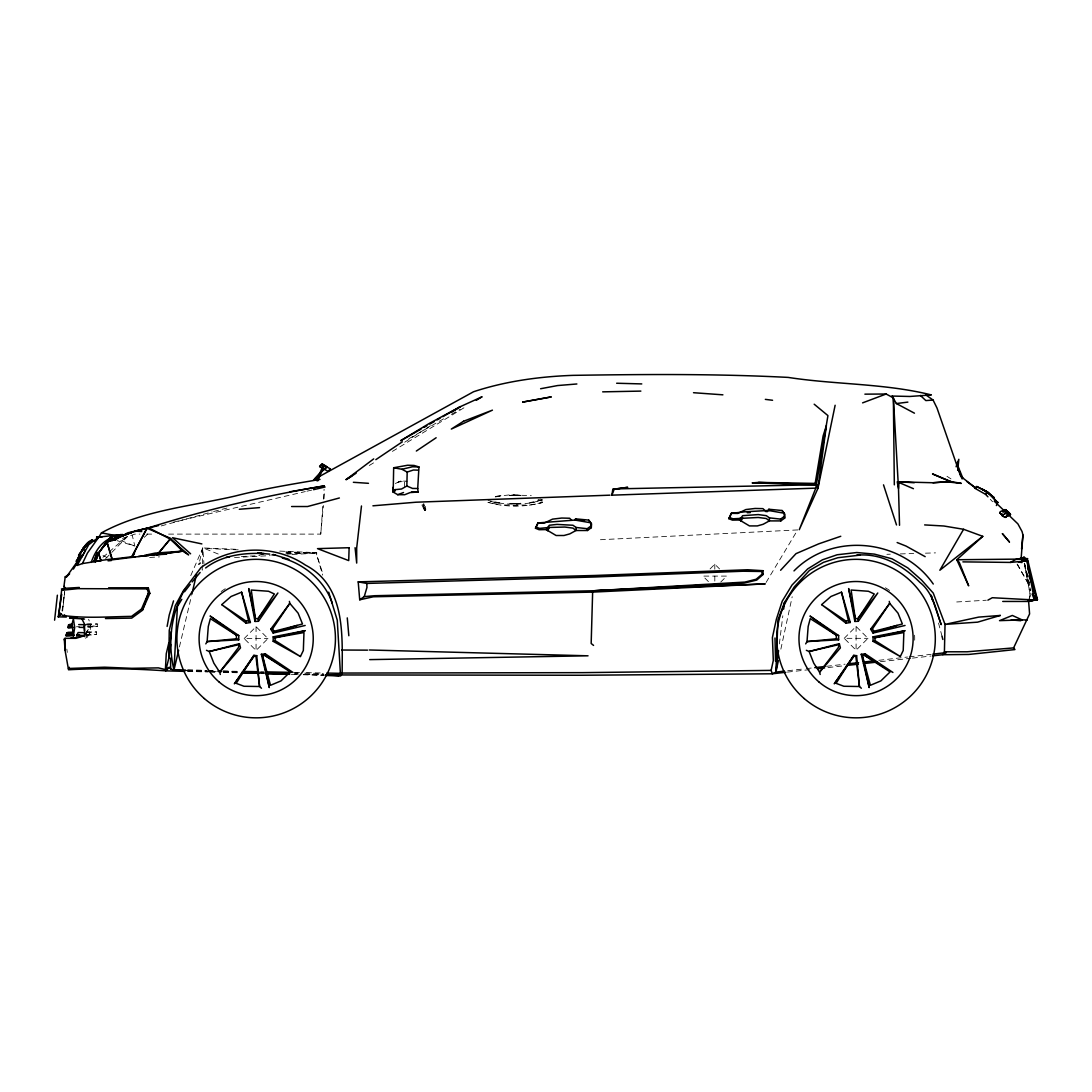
<?xml version="1.0" encoding="UTF-8"?>
<svg xmlns="http://www.w3.org/2000/svg" width="1092" height="1092" viewBox="0 0 1092 1092"><rect width="100%" height="100%" fill="white"/><g stroke="black" fill="none" stroke-linecap="round" stroke-linejoin="round"><path stroke-width="0.75" stroke-dasharray="5 3.75" d="M421.922 504.995L424.406 510.073L425.703 509.145L425.443 510.333L423.846 508.626L425.334 510.401L425.088 507.739L425.484 510.428L425.334 505.173M422.754 504.408L425.252 510.469L424.215 508.367L425.457 509.322L425.484 510.428L424.46 510.032L425.539 510.264L425.703 509.145L425.484 510.428L424.406 510.073L425.484 510.428L425.866 509.036M202.307 565.369L202.184 570.133L204.327 568.905M202.348 563.786L202.757 547.925L238.261 549.385M86.459 635.326L96.437 634.534L96.601 631.94L85.736 631.94M86.664 623.955L97.379 623.982L97.215 626.562L88.002 627.149M168.605 534.111L320.734 534.111L322.863 505.842M323.355 499.194L324.106 489.216M86.118 634.534L86.323 631.94M320.734 534.111L323.382 505.5M324.01 498.771L324.788 490.363M64.496 593.174L62.626 611.042L64.715 591.646M779.36 643.925L782.827 615.752M62.012 611.001L64.633 591.632M87.428 626.835L90.65 626.699L91.005 624.105L89.776 624.092M86.2 634.834L89.558 634.684L89.913 632.104L88.37 632.091M1029.21 598.512L1030.084 594.116L1024.323 563.376M780.862 649.153L792.191 596.71M179.416 646.955L191.482 595.795M199.645 561.138L202.757 547.925L203.972 564.059M190.759 575.634L202.757 547.925M1029.169 598.389L1030.671 595.536M85.981 633.838L91.046 624.337L84.18 635.831M766.093 582.432L797.665 529.92L599.808 539.748M105.61 558.667L128.037 536.008M244.171 638.561L256.06 626.672L267.95 638.561L256.06 650.463L244.171 638.561L267.95 638.561M710.059 568.959L714.81 564.209L719.573 568.959M720.761 582.05L726.712 576.098L702.92 576.098L708.872 582.05M844.198 638.329L856.087 626.439L867.976 638.329L856.087 650.218L844.198 638.329L867.976 638.329M144.212 537.373L147.72 534.111L147.352 531.176M102.935 557.316L107.917 552.989M109.159 551.91L126.59 536.759M1006.633 513.022L1002.688 515.601L1004.749 517.458L1008.899 515.083L1004.544 517.253M1002.784 515.67L1005.077 517.772L1008.981 515.151L1004.722 517.485M1008.981 515.151L1005.077 517.772L999.385 512.571L1003.644 510.373C992.928 510.879 1006.251 522.099 1009.09 515.178L1005.118 517.772M1006.428 512.871L1002.456 515.424L1003.179 516.066M404.695 442.205L430.412 425.784M369.273 465.492L376.508 461.083M392.41 451.392L466.175 406.442M1000.914 514.032L1005.118 511.725M85.408 638.206L87.92 636.745L85.422 636.145M408.845 438.738L445.468 417.745M451.324 414.387L460.114 409.35M1008.817 514.933L1004.039 516.83M1002.087 515.055L999.385 512.694L1003.698 510.442M1000.19 513.308L999.317 512.626L1003.725 510.373M1001.91 514.946L1006.333 512.79M395.331 483.497L400.873 480.999L407.275 481.19L398.717 481.927L395.946 483.142M518.905 495.099L509.746 495.522L520.502 495.399L511.302 495.181M509.746 503.344L520.106 503.398M490.199 501.324C507.002 505.173 525.771 505.555 542.192 499.822L540.062 498.962M398.717 481.927L400.873 480.999M542.192 499.822L530.453 502.497M122.4 538.37L134.848 534.111L139.912 534.111M161.22 525.934L212.012 511.916M213.595 511.506L227.846 507.821M173.369 522.14L305.31 491.577M306.961 491.195L311.902 490.049M509.746 495.522L517.158 495.017M511.343 503.644L520.502 503.221M529.32 505.146L542.192 502.579L542.192 500.914L538.069 499.358M495.236 496.956L499.795 496.246M500.928 495.727L493.871 496.669L509.172 494.935L531.244 495.591M529.32 503.002L536.377 502.061M787.714 670.747L804.586 668.809M806.278 668.618L813.021 667.84M826.521 666.297L845.085 664.182M878.842 660.319L907.534 657.029M909.213 656.838L931.148 654.326M787.468 672.099L809.431 669.642M828.009 667.553L843.215 665.861M880.37 661.697L910.769 658.299M912.462 658.107L931.039 656.033M540.062 502.77L542.192 502.579C524.829 507.316 505.391 507.275 488.069 502.429L501.01 505.064M86.213 632.705L96.601 631.94M513.103 503.726L518.959 503.548M76.426 626.794L79.539 626.59M86.623 624.61L97.379 623.982M956.715 601.965L986.267 600.231M149.631 557.439L159.487 556.879M241.346 556.538L260.019 555.555M287.182 554.122L316.025 552.607L323.136 574.761M234.521 557.521L270.161 555.637M292.233 554.477L317.69 553.125L282.186 551.665M87.606 624.228L91.005 624.105M86.637 632.213L89.913 632.104M510.141 495.345L520.079 495.222M510.169 503.521L517.212 503.671M886.909 554.299L890.253 554.204M900.313 553.917L913.731 553.521M925.456 553.18L935.516 552.88M88.002 634.739L89.558 634.684M89.407 626.726L90.65 626.699M285.872 553.139L316.025 552.607L322.713 575.143M504.354 504.968L526.03 505.036M286.118 552.893L316.025 552.607L277.15 550.996M87.92 626.59L97.215 626.562L86.609 624.938M85.449 634.575L96.437 634.534M513.103 505.746L517.212 505.76M146.656 534.111L155.078 534.111M513.035 495.072L520.502 495.399M187.551 670.338L206.238 670.706M207.93 670.734L216.421 670.898M223.218 671.034L240.199 671.375M260.579 671.771L263.977 671.839M294.553 672.44L299.645 672.535M306.442 672.672L323.423 673M187.51 670.829L209.596 671.266M211.288 671.293L216.38 671.403M223.178 671.525L238.465 671.826M260.538 672.263L263.936 672.331M294.512 672.931L297.911 673M304.695 673.136L323.382 673.505M187.81 671.43L208.19 671.976M209.882 672.017L216.68 672.194M223.478 672.385L238.766 672.781M260.851 673.368L264.25 673.464M303.317 674.487L323.71 675.033L304.968 674.324M187.578 670.515L206.292 671.116M207.999 671.17L216.503 671.457M223.3 671.676L238.616 672.167M260.729 672.89L264.141 673M294.758 673.996L298.171 674.105M187.537 670.979L207.944 671.648M209.65 671.703L216.462 671.921M223.259 672.14L238.575 672.645M260.688 673.368L264.087 673.477M291.318 674.365L296.423 674.528M303.221 674.747L323.642 675.416M187.701 669.71L206.402 670.42M208.108 670.488L214.906 670.734M223.396 671.061L238.698 671.635M260.797 672.481L264.196 672.604M294.799 673.764L298.198 673.887M304.996 674.146L323.696 674.856M238.233 549.849L204.409 548.457L218.4 554.108M540.199 500.709L542.192 500.914L536.268 499.522M488.069 502.429L490.062 502.634M493.993 502.579L501.01 503.357M499.795 502.866L488.069 500.477M116.953 540.608L134.848 546.109L132.296 535.462M120.843 540.513L134.848 546.109M102.976 555.487L106.907 557.466M86.2 635.571L88.616 635.571L90.322 630.78L90.322 624.023L88.616 619.246M946.982 476.33L950.982 478.897M1001.35 514.305L999.685 512.844M999.385 512.694L1004.968 517.704L1009.022 515.178L1004.968 517.676L999.467 512.776M1000.572 513.704L999.835 513.008L1004.572 517.267M1003.275 516.106L1003.985 516.734M1002.047 514.974L999.344 512.612M1000.995 514.004L1004.981 517.69L1002.62 515.451M990.267 499.29L992.587 501.747M424.215 508.367L425.539 510.264M425.334 510.401L424.652 508.053M1017.062 564.141L1028.923 584.821M1017.375 564.141L1029.06 584.821M423.778 503.671L424.501 505.76M423.273 504.04L425.484 510.428M938.519 623.054L942.437 637.824M1024.569 563.499L1029.401 582.718M1024.46 563.527L1030.698 590.895L1024.501 563.376M425.457 509.322L425.634 510.196M1024.269 563.527L1030.084 594.116M66.83 649.098L67.294 652.402M404.409 482.104L404.531 488.411M856.087 626.439L856.087 650.218M714.81 564.209L714.81 572.699M714.81 576.098L714.81 581.19M256.06 626.672L256.06 650.463M221.144 591.536A58.654 58.654 0 0 1 226.849 587.783M914.605 635.189A58.654 58.654 0 0 1 914.605 641.973M885.38 587.783A58.654 58.654 0 0 1 891.072 591.536"/><path stroke-width="1.5" d="M591.304 527.695L590.567 522.74L588.711 520.106L575.566 518.85L575.034 520.065L537.878 522.945L535.476 528.241L539.038 529.702L546.15 529.579L549.303 527.45L564.892 527.054L572.972 528.118L575.975 530.507L587.469 530.507L591.304 527.695L591.564 523.887L588.711 520.106M783.919 513.158L768.386 510.469L744.73 511.82L731.231 513.349L728.828 518.659L732.391 520.12L739.502 519.983L749.453 525.921L757.329 525.921L763.144 524.283L769.328 520.911L780.821 520.911L784.657 518.113L783.919 513.158L782.063 510.51L768.918 509.268L767.376 511.657M325.402 675.074L338.998 675.443L342.151 673.054C342.301 634.575 345.495 585.803 305.419 565.083C274.433 544.007 231.013 545.577 201.037 567.553L183.374 590.758L175.239 605.719L169.246 630.384L168.823 658.121L165.725 670.857L184.411 671.348M417.717 488.479L418.946 466.953L414.032 465.438L407.63 465.247L393.666 467.758L393.229 489.858L401.515 489.011L406.838 486.008L412.571 488.452L417.717 488.479L418.113 492.028L410.142 492.56L404.668 494.731L397.693 494.69L392.751 491.796L393.011 487.332M932.732 655.842L942.874 654.709L944.416 651.788L945.03 624.392L933.264 593.106L921.498 579.988L907.766 567.881L892.068 558.804L874.419 554.122L856.77 552.525L837.154 554.763L822.44 559.814L807.725 568.891L792.028 585.039L782.227 601.173L776.344 619.341L772.413 637.51L773.313 660.455L771.129 670.392L772.262 673.791L785.776 672.276M84.18 635.831L75.935 638.329L65.029 638.329L65.029 650.177L68.523 669.765C100.846 667.963 133.538 668.591 165.725 670.857L169.246 667.376L170.707 669.068L173.969 670.065L185.872 670.461L173.969 670.065C167.554 642.724 170.843 613.991 184.753 589.489M406.838 486.008L407.193 472.058L401.938 469.273L393.666 467.758M762.899 570.693L761.957 571.485L762.298 574.01L756.224 579.21L745.031 582.077L594.526 590.731L743.966 583.128L756.742 580.07L763.131 574.447L762.899 570.693L747.679 569.751L594.526 575.484L358.203 581.859L359.718 599.795L364.25 596.601L374.679 595.713L594.526 590.731L765.219 583.892L592.642 592.11L591.168 643.488L593.57 645.413M576.071 527.463L575.975 530.507L569.792 533.879L563.977 535.503L556.101 535.503L546.15 529.579L549.317 525.252L557.016 524.406L572.972 525.252L576.071 527.463L587.25 528.705L590.567 526.276M740.226 518.058L741.018 521.198L742.656 517.867L739.502 519.983L742.669 515.67L758.258 514.578L766.325 515.67L769.423 517.867L769.328 520.911L766.325 518.523L758.244 517.471L732.909 518.796L729.524 517.526L728.828 518.659M328.706 592.164L337.264 620.174L340.404 673.341L338.998 675.443L325.402 674.924L580.78 675.252L772.262 673.791L775.907 672.099L777.886 620.242L784.452 602.497L794.307 586.868L809.5 570.393L823.464 562.366L837.837 557.725L860.087 555.091M169.083 651.788L171.348 631.381M957.684 470.365L958.831 459.295L956.674 465.096M994.211 501.146L1017.881 523.86L1022.071 531.558L1022.945 535.012L1021.088 559.09M69.369 667.28L68.468 668.481L104.614 667.198L131.736 668.318L158.381 667.881L165.397 669.573L166.257 653.726L168.755 643.147M784.657 518.113L784.916 514.305L782.063 510.51M206.47 650.3L209.241 651.501L213.855 663.172L219.697 672.167L240.513 647.911L239.462 643.679L238.411 647.611L219.697 672.167L220.297 674.46M806.346 650.3L809.117 651.501L813.745 663.172L819.573 672.167L840.403 647.911L839.338 643.679L838.301 647.611L819.573 672.167L820.174 674.46M1021.552 549.044L1022.945 535.012M976.767 486.527L988.383 492.519L997.815 502.689L987.072 491.782L976.767 486.527L974.651 488.138L985.598 494.362L987.932 496.819M54.6 620.174L57.371 595.208M79.334 587.455L65.001 588.301L61.616 590.308L59.145 612.325L62.517 615.424C85.217 618.55 108.422 616.734 131.518 616.379L141.523 609.036L148.512 592.86L147.133 588.902L148.266 587.769L149.85 593.379L142.41 610.305L131.709 618.113L105.46 618.55M361.479 505.978L356.688 547.966L356.688 563.076L355.077 547.693M784.343 671.13L775.907 672.099L778.555 650.559M783.647 609.131L784.452 602.497M65.22 576.863L66.257 577.149L69.642 573.75L65.22 576.863L63.868 586.813L65.07 588.411L61.398 588.997M168.823 658.121L170.68 644.539L169.41 643.87M254.996 621.444L255.405 618.577L251.228 590.021L268.536 591.263L274.365 593.98L258.108 618.577L258.422 621.293L254.996 621.444L248.758 588.561L255.405 618.577L258.108 618.577L277.9 592.997L258.422 621.293M854.872 621.444L855.282 618.577L851.105 590.021L868.413 591.263L874.255 593.98L857.984 618.577L858.312 621.293L854.872 621.444L848.634 588.561L855.282 618.577L857.984 618.577L877.777 592.997L858.312 621.293M61.725 594.253L58.231 616.857L66.298 617.035L64.373 614.851M814.182 404.204L827.941 415.602L815.792 488.138L611.889 495.167L612.803 489.339L627.559 487.346L612.803 489.339M835.134 405.255L817.922 488.383L816.761 484.752L815.164 483.415L823.109 435.94L826.398 425.539L817.922 488.383L799.262 529.702L815.792 488.138M167.117 626.426L169.246 614.973L173.532 600.887M320.011 479.429C291.755 484.234 263.117 488.861 235.203 496.014C190.336 506.415 142.424 510.373 101.488 532.841L98.853 537.073L88.766 544.676L77.095 565.465L82.419 563.568L100.983 560.674L98.416 553.125L106.825 541.4L131.572 532.432L106.825 541.905L98.416 553.357L95.564 561.725L97.338 552.525L93.912 561.438L111.93 558.954L106.825 541.673L131.572 532.432L148.771 527.791C206.115 509.514 265.001 495.809 324.365 485.885L289.899 491.782M395.208 489.53L394.894 491.154L392.751 491.796M775.907 672.099L778.378 660.619M178.638 650.259L173.969 670.065L177.423 606.415L181.804 599.317M191.864 594.144L196.533 574.337M72.277 624.774L68.864 624.897L68.1 627.654L72.932 627.45M364.25 596.601L366.953 587.428L366.816 583.428L358.203 581.859M95.564 561.725L98.416 552.77L100.983 560.674M72.495 624.406L69.574 624.583L68.673 627.313L73.123 627.395M956.783 464.564L957.042 463.841L962.926 478.405M66.994 632.923L71.908 632.746L66.967 632.773L66.025 635.694L74.433 635.326M944.416 651.788L967.062 651.788L1013.608 647.897L1029.592 613.922L1028.623 601.446L1034.261 599.331L1027.122 560.892L1023.409 558.531L1019.491 558.585L1024.269 561.37L1027.913 560.892L1037.318 599.331L1028.623 601.446L1002.729 601.446M97.338 552.525L93.912 561.52L97.652 561.124M611.889 495.167L614.332 488.916L816.761 484.752L758.571 482.405L752.17 482.91L816.761 484.752M956.087 466.721L958.08 461.629M73.164 635.421L66.557 635.285L67.69 632.555L72.481 632.295M91.223 562.407C94.936 551.788 101.269 541.427 112.38 537.469L111.439 536.254L106.825 541.4M768.386 510.469L768.918 509.268L769.546 510.524M996.368 505.555L997.87 502.197M270.761 629.169L272.495 629.006L289.79 603.357L298.13 613.158L302.511 623.996L273.955 631.299L273.164 633.046L270.761 629.169L289.79 603.357L289.394 601.392M870.638 629.169L872.371 629.006L889.68 603.357L898.02 613.158L902.388 623.996L873.832 631.299L873.04 633.046L870.638 629.169L889.68 603.357L889.27 601.392M82.419 563.568L87.469 553.016L98.853 537.073L122.686 534.479L119.642 536.39L111.439 536.254L98.416 553.357M300.423 656.524L303.344 650.477L303.972 632.541L274.993 637.755L273.191 636.827L273.191 641.332L300.423 656.524L275.198 640.676L273.191 641.332M900.313 656.524L903.221 650.477L903.848 632.541L874.869 637.755L873.068 636.827L873.068 641.332L900.313 656.524L875.088 640.676L873.068 641.332M535.476 528.241L538.247 522.863M729.524 517.526L731.599 513.281M133.047 555.855L134.521 552.825M132.296 557.002L134.521 552.552M84.794 635.462L76.699 635.285L78.146 632.555L84.603 632.678M91.946 540.021L83.306 548.02L76.508 561.288C78.406 557.684 86.882 536.554 94.39 540.977M81.845 556.934L84.575 551.91M985.598 494.362L987.072 491.782M205.801 643.884L207.125 641.564L208.285 626.508L210.36 618.632L236.295 635.08L238.752 635.558L238.752 639.789L207.125 641.564L236.527 638.779L238.752 639.789M805.678 643.884L807.002 641.564L808.162 626.508L810.237 618.632L836.172 635.08L838.629 635.558L838.629 639.789L807.002 641.564L836.404 638.779L838.629 639.789M963.581 529.292L939.843 570.256L982.786 536.336L963.581 529.292L943.843 526.003L924.637 524.911M73.396 569.082L81.941 555.091L66.257 577.149M342.069 673.873L340.649 675.962L325.334 675.47M256.757 655.678L253.931 655.323L234.357 683.81L254.218 656.115L256.757 655.678L259.568 686.513L261.466 688.247M856.633 655.678L853.808 655.323L834.247 683.81L854.108 656.115L856.633 655.678L859.445 686.513L861.342 688.247M111.439 536.254L120.925 534.616L119.642 536.39L101.488 532.841M184.507 591.768L190.24 584.384M192.151 581.927L200.15 572.467M112.38 537.469L102.976 547.297L106.825 541.673L112.217 559.145L131.791 556.743L146.983 528.255L158.517 525.58M157.262 554.886L170.625 538.315L146.983 528.255L134.944 531.094L141.701 531.545M60.906 613.677L58.231 616.857L61.398 613.718M324.242 468.332L314.783 478.787L325.553 467.949M780.603 570.256L796.013 553.644L818.768 543.83L840.772 536.281M982.786 536.336L956.81 559.746L968.659 585.844L959.281 562.421L956.81 559.746L1020.774 559.09M221.717 604.64L231.067 596.491L241.605 592.178L250.396 622.495L246.164 623.204L221.717 604.64L246.15 621.157L248.553 620.679L250.396 622.495M821.607 604.64L830.944 596.491L841.482 592.178L850.286 622.495L846.041 623.204L821.607 604.64L846.041 621.157L848.429 620.679L850.286 622.495M198.771 564.291L200.3 563.022M1004.613 513.322C1011.151 512.762 1002.497 507.807 1006.128 510.551C1002.429 507.671 1013.076 514.66 1006.06 513.813M113.814 540.199L117.363 537.414M793.993 570.911C832.65 531.463 902.169 539.038 933.264 584.029M351.911 476.071L346.137 479.593L373.696 458.886M769.423 517.867L780.603 519.11L783.919 516.693M205.624 567.963C222.181 555.282 243.844 552.634 264.1 553.521M98.853 537.073L96.587 537.209L102.047 536.964M114.087 540.335L127.709 532.841L146.983 528.255L131.791 557.002L135.176 556.715M265.397 653.917L262.49 655.637L269.301 687.578L261.343 654.272L265.397 653.917L293.025 672.467L263.95 654.9L290.213 671.921L280.972 680.917L270.516 685.298L262.49 655.637L261.343 654.272M865.287 653.917L862.366 655.637L869.177 687.578L861.219 654.272L865.287 653.917L892.915 672.467L863.827 654.9L890.089 671.921L880.848 680.917L870.392 685.298L862.366 655.637L861.219 654.272M375.839 459.65L402.361 441.81M416.339 451.037L436.145 437.755M346.137 479.593L356.128 473.205M451.842 412.107L460.401 406.633L482.091 396.751L476.303 400.286M1002.715 511.629C1006.292 505.992 1014.359 519.942 1007.943 512.162M1002.538 511.465L1005.09 509.65L1009.882 513.827M1007.056 515.506L1009.759 513.868C1012.871 516.134 1002.483 507.452 1005.814 510.182M421.048 429.088L400.641 440.718L429.129 423.519L460.401 406.633L442.915 416.612M423.955 427.422L426.876 425.757M429.798 424.092L434.166 421.594M437.087 419.929L439.994 418.277M165.397 669.573L169.246 667.376M313.568 479.702L473.587 391.728C505.528 381.19 539.448 376.549 572.959 375.361C644.69 374.256 716.516 373.71 788.178 377.409C835.68 384.739 884.711 383.278 931.339 394.922L909.868 396.464L892.068 396.055L896.368 403.549L914.454 413.185M987.905 600.136L992.314 597.72L1031.735 599.808M962.885 561.875L1010.318 562.421L1015.915 559.418L1019.082 559.2M1002.347 511.302L1005.241 509.814M403.535 492.519L397.693 494.69M65.029 638.329L65.029 650.177L64.291 639.107L65.315 638.711M107.548 541.564L131.572 532.432M862.598 402.866L886.131 394.021L893.365 397.87L898.498 488.493L899.535 525.293M1027.654 601.255L1034.261 599.331L1032.404 594.608M113.814 536.991L120.925 534.616M407.193 472.058L413.404 470.01L418.4 470.161M1028.937 600.832L1031.49 600.013M297.092 625.457L273.164 633.046L305.173 625.457M896.969 625.457L873.04 633.046L905.05 625.457M1020.788 557.848L1024.487 557.507M1029.128 600.832L1032.09 599.986M339.38 497.979L307.589 506.524L291.591 506.524M239.462 643.679L209.241 651.501L238.657 644.69M839.338 643.679L809.117 651.501L838.547 644.69M401.938 469.273L412.544 466.762L418.946 466.953M313.554 489.666L325.102 486.991M359.718 599.795L373.341 596.778L592.642 592.11M1028.623 601.446L1037.4 599.59L1029.292 575.989M273.191 636.827L305.241 630.657L274.993 637.755L275.198 640.676M873.068 636.827L905.118 630.657L874.869 637.755L875.088 640.676M540.608 388.738L557.589 385.558L576.876 383.975M109.664 541.154L112.49 540.622M1029.278 600.969L1037.4 599.59L1035.735 596.628M111.37 559.923L182.76 551.146L188.616 554.886L170.625 539.325L148.771 527.791M70.652 638.247L75.416 637.591M1010.318 562.421L1027.122 560.892L1028.76 572.14M896.368 403.549L907.875 402.115M1017.471 559.363L1021.88 558.858M814.714 667.649L824.842 666.489M848.47 663.786L858.585 662.639M863.649 662.052L873.777 660.892M932.841 654.135L946.341 652.593L942.874 654.709L968.768 654.449L1014.959 649.576L1013.608 647.897M61.616 590.308L77.942 588.656L147.133 588.902M817.867 668.686L824.624 667.935M846.587 665.478L858.408 664.154M863.485 663.595L876.999 662.08M546.874 527.641L547.665 530.78L549.303 527.45L539.557 528.378L536.172 527.122M1024.187 558.817L1027.9 558.927M76.686 617.349L69.56 618.017L82.692 618.891M1024.105 558.817L1027.285 558.517M372.918 505.814L416.025 502.211L609.991 495.167M138.575 556.429L148.771 555.582M1034.52 599.563L1037.318 599.331M108.04 560.81L111.398 560.537M76.699 635.285L79.62 635.053M239.298 509.268L259.568 507.616M966.802 481.463L975.866 488.179L960.701 476.33L937.018 408.053L933.087 400.054L925.839 400.573L920.351 395.44M932.977 482.746L950.34 481.558L932.527 473.928L950.859 481.558L961.301 483.387L949.494 482.104L950.859 481.558L932.977 482.746L898.921 481.872M1011.192 619.901L1020.529 620.72L1022.139 619.901L999.521 620.652L1012.339 615.451L1022.139 619.901L1027.354 619.942M66.557 635.285L71.062 635.025M69.096 635.503L66.025 635.694L66.967 632.773L69.096 635.503L73.819 635.312M166.585 554.176L144.362 555.391L155.023 553.112L182.76 551.146L170.625 538.711L156.92 554.832L182.76 551.146L170.625 539.325M226.071 557.343L229.47 557.166M271.908 554.927L275.293 554.75M602.675 391.851L640.854 391.1M747.283 512.721L750.327 512.585M71.826 624.665L68.564 624.76L68.1 627.654L70.502 627.504L68.864 624.897M366.816 583.428L595.509 576.958L743.079 571.225L761.957 571.485M342.151 673.054L582.5 672.645L771.129 670.392M262.749 554.149L257.862 553.166L261.179 553.139M864.891 394.157L886.131 394.021M108.613 587.81L148.266 587.769M96.587 537.209L97.488 537.209M411.52 492.001L418.113 492.028M341.741 650.027L367.581 650.149M731.231 513.349L737.783 513.431L745.891 509.555L755.077 508.462L762.953 508.64L766.147 511.752M537.878 522.945L544.43 523.013L552.538 519.137L561.725 518.045L569.601 518.236L571.73 520.297M758.571 482.405L815.164 483.415M69.574 624.583L72.359 624.624M67.69 632.555L72.304 632.65M78.706 624.583L85.094 624.706L83.388 627.45L79.061 627.34M218.127 670.938L221.526 671.007M243.598 671.43L258.886 671.73M265.684 671.867L291.155 672.372M326.822 673.068L340.404 673.341M579.511 520.202L584.507 520.324M616.652 383.237L641.768 383.92M369.355 649.986L588.042 655.814L369.71 659.623M242.165 672.877L257.453 673.273M267.649 673.546L288.029 674.092M218.195 671.512L221.608 671.621M242.015 672.276L259.036 672.836M265.834 673.054L289.653 673.832M241.974 672.754L258.995 673.314M267.499 673.587L289.612 674.31M252.307 672.153L255.705 672.29M281.204 673.245L288.001 673.505M902.21 481.9L905.418 482.036M856.729 555.186C881.258 552.852 903.029 565.479 919.792 582.282C933.155 592.779 935.871 609.541 941.195 624.638L931.135 595.154L932.445 600.081M914.236 482.746L899.016 481.777L898.498 488.493L897.228 481.777M353.371 482.295L368.468 483.319M693.516 392.71L722.904 394.826M257.862 553.166L269.751 554.122M84.534 619.082L81.859 618.768L84.534 624.16L84.534 636.554M765.342 399.372L772.563 400.273M1018.481 562.039L1022.03 562.53M76.549 636.827L79.498 637.291M575.034 520.065L590.567 522.74M110.388 539.202L115.329 540.103L114.619 538.028M282.35 558.053C304.245 564.045 325.143 581.203 332.268 603.248M201.856 543.912L172.536 537.742L190.595 553.794M1023.354 558.695L1026.698 559.705L1023.914 556.92L1023.409 558.531L1027.913 560.892M273.15 554.395L288.889 559.363M149.85 593.379L148.512 592.86L142.41 610.305L141.523 609.036M897.146 542.533L906.087 546.096L925.17 556.661M898.702 482.405L913.431 488.684M762.298 574.01L763.131 574.447M91.523 539.803L94.513 541.373M82.787 549.085L85.258 550.668M838.629 635.558L810.005 616.038L836.172 635.08L836.404 638.779M238.752 635.558L210.114 616.038L236.295 635.08L236.527 638.779M925.839 394.922L933.087 400.054M1009.281 513.308L1010.4 514.359L1008.039 512.203M1033.742 596.846L1037.4 599.59L1034.861 595.154M1009.745 513.759L1008.175 512.366M1005.636 510.032L1010.4 514.264L1005.077 509.636L1010.441 514.332L1007.588 515.997L1010.4 514.264L1007.206 515.656L1010.346 514.332L1009.54 513.609M1006.933 511.206L1005.09 509.623L1010.428 514.346L1005.978 510.401M1032.213 593.925L1037.4 599.59M76.085 561.097L77.668 562.953M892.068 396.055L893.365 397.87L894.334 484.848M872.371 629.006L873.832 631.299M272.495 629.006L273.955 631.299M575.566 518.85L576.194 520.12M64.264 586.377L65.001 588.301M957.384 466.161L962.148 478.938M853.808 655.323L836.103 683.346L843.884 686.267L859.445 686.513L855.8 656.115M253.931 655.323L236.227 683.346L244.007 686.267L259.568 686.513L255.924 656.115M883.51 484.848L896.505 524.952M1028.159 568.823L1034.752 592.997M942 636.186L942.86 639.462M64.291 639.107L65.015 641.96M841.482 592.178L848.429 620.679M241.605 592.178L248.553 620.679M1029.224 575.361L1029.688 578.569M780.603 519.11L780.821 520.911M587.25 528.705L587.469 530.507M347.27 617.895L348.826 635.721M84.248 627.409L84.493 630.78M775.006 637.987L775.538 661.206M170.489 658.135L170.707 669.068M846.041 621.157L846.041 623.204M246.15 621.157L246.164 623.204M72.127 624.023L73.369 636.24L74.693 627.409L73.369 618.577L72.127 624.023M349.126 547.72L348.717 560.592L317.513 548.634L349.126 547.72M323.887 465.875L317.772 480.849L316.598 480.562L323.15 465.697L323.887 465.875M83.374 548.061L78.556 555.323L87.469 544.144L83.374 548.061M330.385 468.905L328.119 471.334L319.724 466.707L322.099 464.277L330.385 468.905M327.218 466.898L324.761 469.369L319.587 466.311L322.113 463.786L327.218 466.898M463.554 421.253L451.31 429.06L492.437 410.155L463.554 421.253M1000.327 615.451L977.613 622.153L945.03 624.392L978.705 617.103L1000.327 615.451M551.05 396.956L522.768 402.061L551.05 396.956M993.87 497.379L987.209 491.796L982.295 489.161L993.87 497.379M1009.431 541.987L1002.429 533.688L1009.431 541.987M204.381 698.58A79.266 79.266 0 0 0 334.029 653.439A79.266 79.266 0 0 0 230.098 563.731A79.266 79.266 0 0 0 204.381 698.58M218.878 681.79A57.071 57.071 0 0 0 312.23 649.276A57.071 57.071 0 0 0 237.401 584.684A57.071 57.071 0 0 0 218.878 681.79M804.258 698.58A79.266 79.266 0 0 0 933.906 653.439A79.266 79.266 0 0 0 829.988 563.731A79.266 79.266 0 0 0 804.258 698.58M818.754 681.79A57.071 57.071 0 0 0 912.107 649.276A57.071 57.071 0 0 0 837.277 584.684A57.071 57.071 0 0 0 818.754 681.79"/></g></svg>
